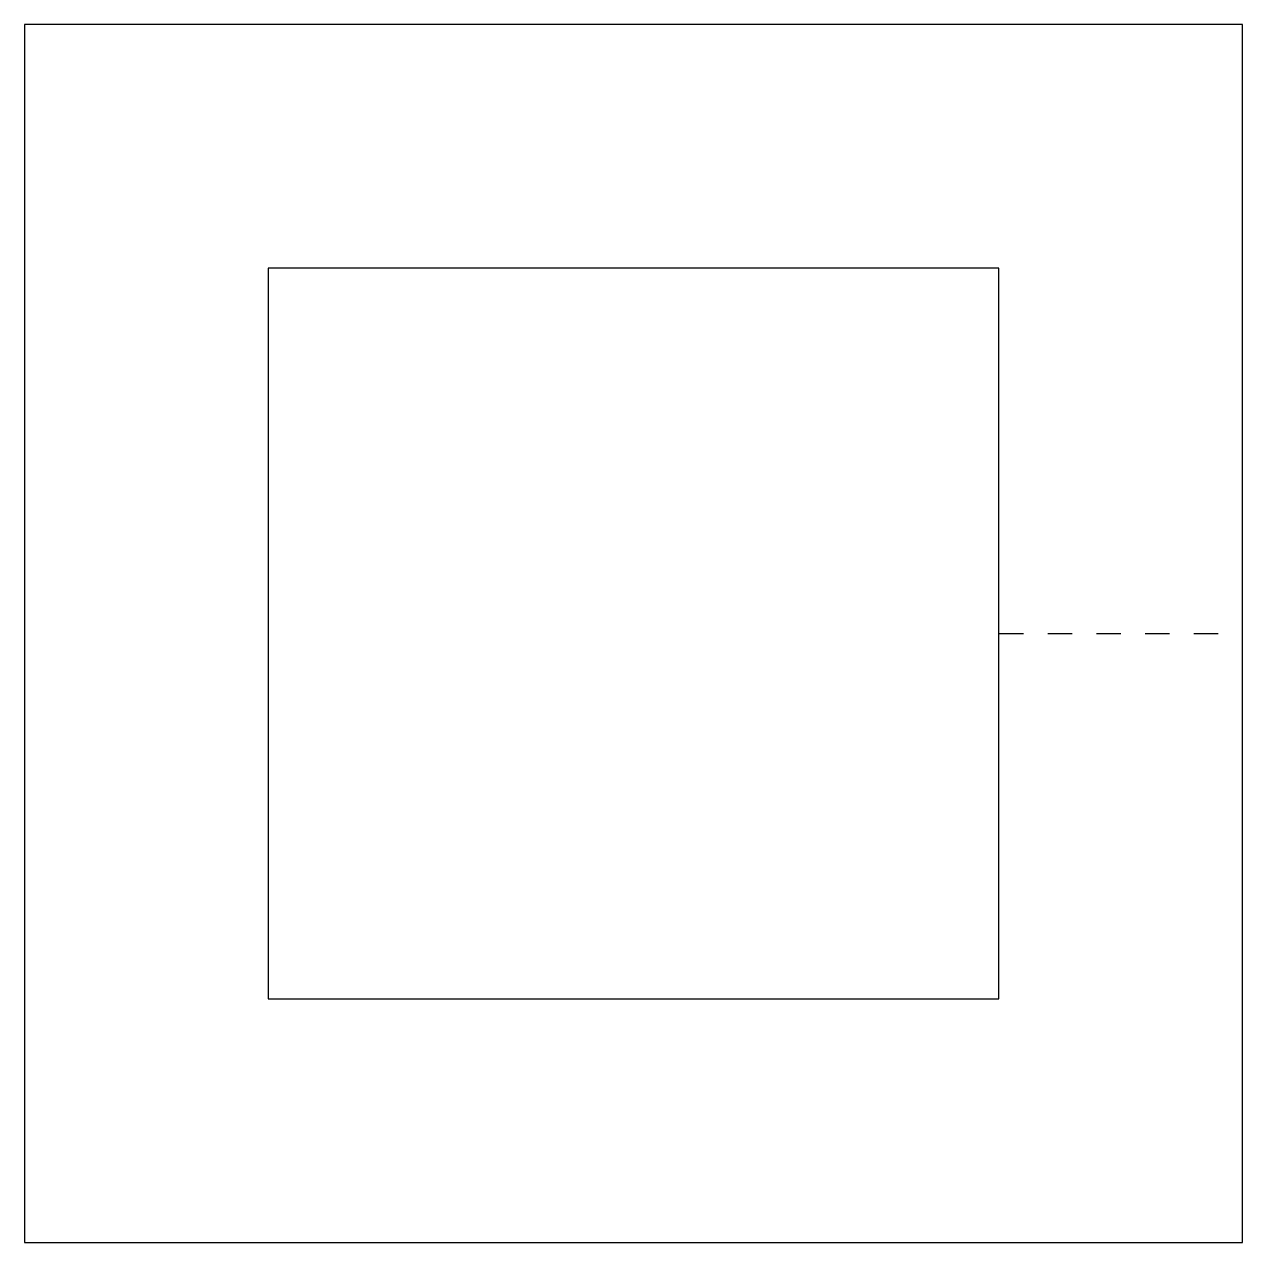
# Model space of a CAD drawing. Header units: millimetres. Extents: x 0 to 100, y 0 to 100.
import ezdxf

# ---------------------------------------------------------------- set-up
doc = ezdxf.new("R2010")
doc.units = ezdxf.units.MM
doc.linetypes.add('DOT', pattern=[4, 2, -2])
doc.layers.get('0').update_dxf_attribs({"color": 250, "linetype": 'CONTINUOUS'})
doc.layers.add('Bend', color=94, linetype='DOT')

msp = doc.modelspace()

# ---------------------------------------------------------------- linework, layer by layer
for points in [[(0, 0), (100, 0), (100, 100), (0, 100)], [(20, 20), (80, 20), (80, 80), (20, 80)]]:
    msp.add_lwpolyline(points, close=True)
at = {"layer": 'Bend'}
msp.add_line((80, 50), (100, 50), dxfattribs=at)

doc.saveas('drawing.dxf')
